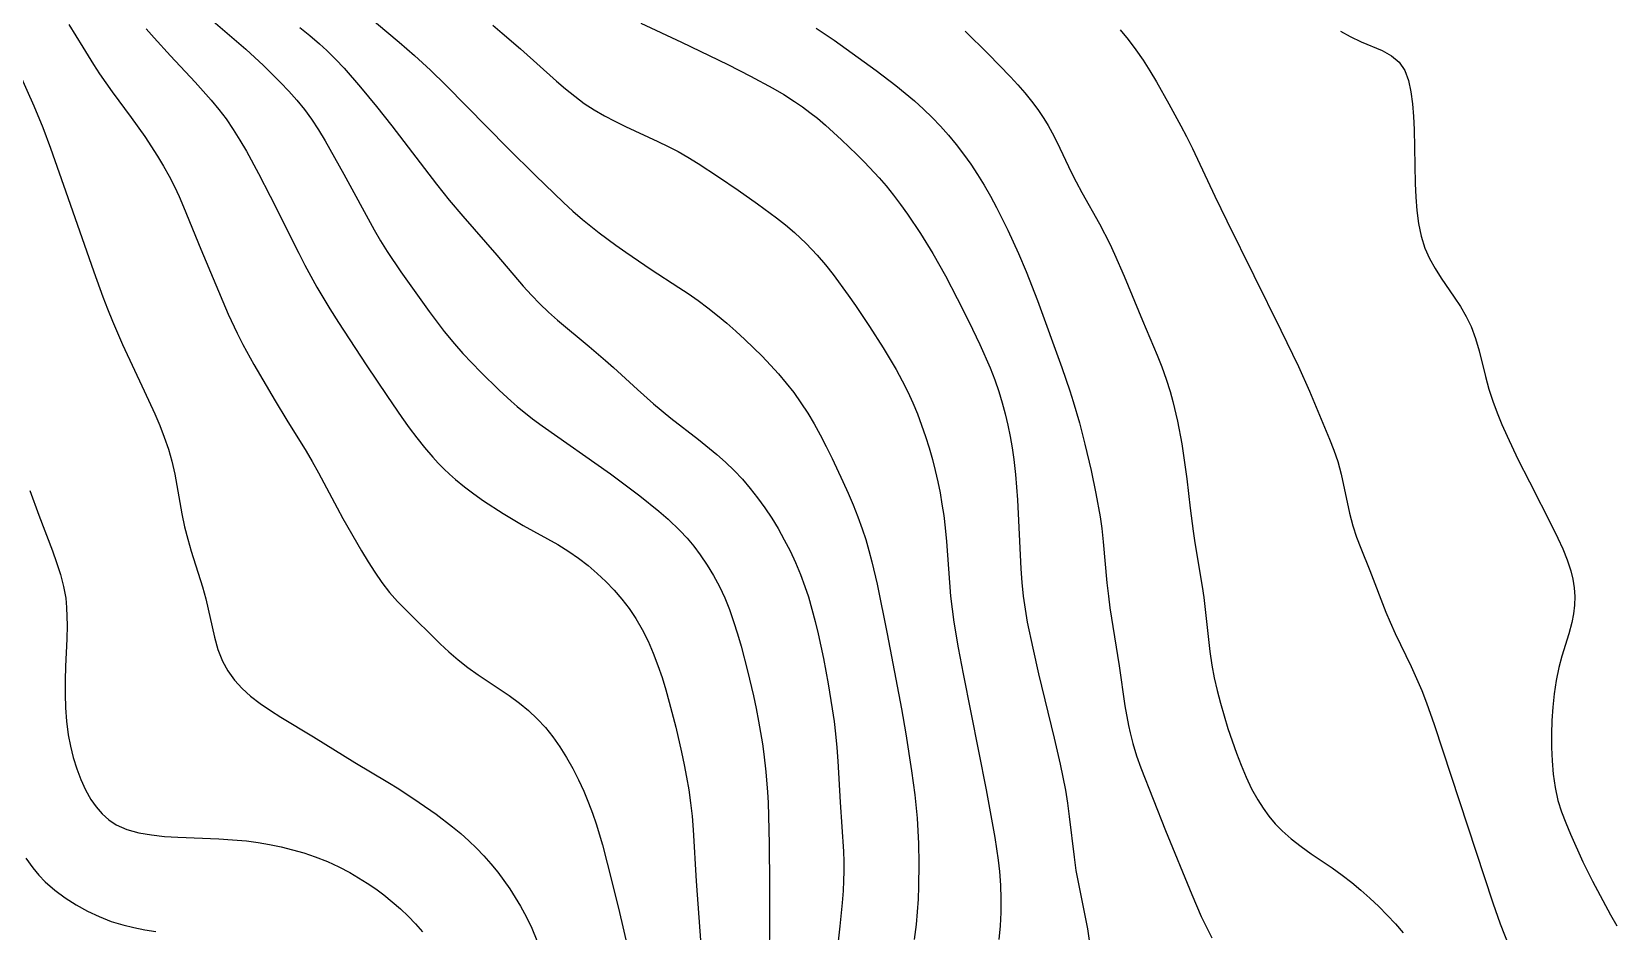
# Model space of a CAD drawing. Header units: metres. Extents: x 560466 to 562029, y 8123360 to 8125060.
# Drawn here: x 561502.1 to 561790.4, y 8124261.6 to 8124425.4 of the extents above; entities that cross this region are included whole.
import ezdxf

# ---------------------------------------------------------------- set-up
doc = ezdxf.new("R2010")
doc.units = ezdxf.units.M
doc.header["$MEASUREMENT"] = 0
doc.layers.add('Unknown_Line_Type', color=7, linetype='Continuous')

msp = doc.modelspace()

# ---------------------------------------------------------------- linework, layer by layer
at = {"layer": 'Unknown_Line_Type', "color": 18, "true_color": 0x000000}
for points in [[(561534.3, 8124428, 4135), (561541.07, 8124422.19, 4135), (561544.31, 8124419.21, 4135), (561547.42, 8124416.11, 4135), (561548.91, 8124414.51, 4135), (561550.36, 8124412.87, 4135), (561551.74, 8124411.19, 4135), (561553.04, 8124409.45, 4135), (561554.34, 8124407.51, 4135), (561555.55, 8124405.51, 4135), (561558.94, 8124399.45, 4135), (561564.46, 8124389.3, 4135), (561565.62, 8124387.29, 4135), (561566.83, 8124385.31, 4135), (561569.29, 8124381.65, 4135), (561574.48, 8124374.39, 4135), (561577.21, 8124370.79, 4135), (561579.08, 8124368.52, 4135), (561580.63, 8124366.77, 4135), (561583.86, 8124363.36, 4135), (561587.22, 8124360.07, 4135), (561589.39, 8124358.09, 4135), (561590.51, 8124357.13, 4135), (561593.33, 8124354.88, 4135), (561595.04, 8124353.6, 4135), (561607.49, 8124344.83, 4135), (561612.87, 8124340.83, 4135), (561616.34, 8124338.06, 4135), (561618.04, 8124336.58, 4135), (561620.14, 8124334.56, 4135), (561621.45, 8124333.14, 4135), (561622.7, 8124331.66, 4135), (561623.87, 8124330.11, 4135), (561625.13, 8124328.25, 4135), (561626.29, 8124326.33, 4135), (561627.35, 8124324.34, 4135), (561628.31, 8124322.3, 4135), (561629.17, 8124320.16, 4135), (561629.94, 8124317.97, 4135), (561630.64, 8124315.75, 4135), (561631.29, 8124313.5, 4135), (561632.47, 8124308.97, 4135), (561633.55, 8124304.41, 4135), (561634.04, 8124302.12, 4135), (561634.5, 8124299.82, 4135), (561635.19, 8124295.67, 4135), (561635.44, 8124293.82, 4135), (561635.79, 8124290.58, 4135), (561636.1, 8124286.88, 4135), (561636.21, 8124285.02, 4135), (561636.32, 8124282.52, 4135), (561636.43, 8124277.52, 4135), (561636.48, 8124270.01, 4135), (561636.47, 8124262.5, 4135), (561636.43, 8124257.5, 4135)], [(561562.98, 8124428.48, 4125), (561569.03, 8124423.45, 4125), (561571.82, 8124421.03, 4125), (561573.27, 8124419.71, 4125), (561574.71, 8124418.36, 4125), (561577.51, 8124415.61, 4125), (561588.83, 8124404.15, 4125), (561593.84, 8124399.16, 4125), (561598.93, 8124394.28, 4125), (561600.67, 8124392.7, 4125), (561602.43, 8124391.16, 4125), (561604.24, 8124389.68, 4125), (561605.46, 8124388.73, 4125), (561608.48, 8124386.5, 4125), (561610.28, 8124385.22, 4125), (561614.93, 8124382.07, 4125), (561619.97, 8124378.81, 4125), (561621.68, 8124377.67, 4125), (561623.49, 8124376.39, 4125), (561625.27, 8124375.07, 4125), (561627.01, 8124373.7, 4125), (561628.71, 8124372.28, 4125), (561630.37, 8124370.83, 4125), (561631.99, 8124369.34, 4125), (561635.13, 8124366.26, 4125), (561636.64, 8124364.67, 4125), (561638.12, 8124363.04, 4125), (561639.54, 8124361.37, 4125), (561640.89, 8124359.65, 4125), (561642.2, 8124357.81, 4125), (561643.44, 8124355.9, 4125), (561644.61, 8124353.96, 4125), (561645.71, 8124351.97, 4125), (561646.82, 8124349.82, 4125), (561647.88, 8124347.65, 4125), (561649.85, 8124343.44, 4125), (561650.8, 8124341.32, 4125), (561651.71, 8124339.19, 4125), (561652.57, 8124337.04, 4125), (561653.36, 8124334.86, 4125), (561654, 8124332.88, 4125), (561654.58, 8124330.88, 4125), (561655.11, 8124328.86, 4125), (561656.06, 8124324.79, 4125), (561657.89, 8124315.73, 4125), (561660.51, 8124302.06, 4125), (561661.32, 8124297.49, 4125), (561662.36, 8124290.76, 4125), (561662.94, 8124286.43, 4125), (561663.35, 8124282.19, 4125), (561663.6, 8124277.58, 4125), (561663.67, 8124273.89, 4125), (561663.62, 8124269.72, 4125), (561663.53, 8124267.42, 4125), (561663.38, 8124265.12, 4125), (561663.17, 8124262.83, 4125), (561662.81, 8124260.07, 4125)], [(561508.86, 8124426.68, 4145), (561511.36, 8124422.52, 4145), (561513.33, 8124419.38, 4145), (561514.43, 8124417.71, 4145), (561516.71, 8124414.44, 4145), (561520.21, 8124409.74, 4145), (561522.67, 8124406.27, 4145), (561524.99, 8124402.7, 4145), (561526.09, 8124400.88, 4145), (561527.13, 8124399.03, 4145), (561528.1, 8124397.15, 4145), (561528.94, 8124395.34, 4145), (561529.73, 8124393.5, 4145), (561532.87, 8124385.77, 4145), (561537.89, 8124373.95, 4145), (561539.51, 8124370.44, 4145), (561540.54, 8124368.4, 4145), (561542.53, 8124364.76, 4145), (561546.41, 8124358.14, 4145), (561548.53, 8124354.61, 4145), (561552.04, 8124348.99, 4145), (561553.17, 8124347.09, 4145), (561554.33, 8124345.01, 4145), (561557.7, 8124338.69, 4145), (561558.77, 8124336.75, 4145), (561562.17, 8124330.83, 4145), (561563.35, 8124328.86, 4145), (561564.57, 8124326.94, 4145), (561565.87, 8124325.07, 4145), (561567.25, 8124323.28, 4145), (561568.69, 8124321.64, 4145), (561570.22, 8124320.07, 4145), (561576.48, 8124313.92, 4145), (561578.07, 8124312.42, 4145), (561579.73, 8124310.99, 4145), (561581.53, 8124309.6, 4145), (561583.39, 8124308.29, 4145), (561589.08, 8124304.48, 4145), (561590.91, 8124303.13, 4145), (561592.6, 8124301.75, 4145), (561594.18, 8124300.27, 4145), (561595.65, 8124298.68, 4145), (561597.01, 8124296.99, 4145), (561598.31, 8124295.13, 4145), (561599.51, 8124293.2, 4145), (561600.62, 8124291.2, 4145), (561601.67, 8124289.15, 4145), (561602.63, 8124287.06, 4145), (561603.53, 8124284.93, 4145), (561604.23, 8124283.05, 4145), (561604.88, 8124281.14, 4145), (561606.05, 8124277.28, 4145), (561606.93, 8124273.97, 4145), (561608.94, 8124265.77, 4145), (561611.08, 8124256.64, 4145)], [(561522.92, 8124425.89, 4140), (561524.37, 8124424.23, 4140), (561527.34, 8124420.98, 4140), (561531.86, 8124416.17, 4140), (561534.78, 8124412.89, 4140), (561536.17, 8124411.21, 4140), (561537.49, 8124409.47, 4140), (561538.79, 8124407.57, 4140), (561540.01, 8124405.62, 4140), (561541.18, 8124403.63, 4140), (561543.39, 8124399.56, 4140), (561545.52, 8124395.43, 4140), (561550.74, 8124385.02, 4140), (561551.85, 8124382.87, 4140), (561554.04, 8124378.86, 4140), (561556.37, 8124374.92, 4140), (561557.95, 8124372.43, 4140), (561563.01, 8124364.69, 4140), (561566.87, 8124358.93, 4140), (561569.5, 8124355.13, 4140), (561570.84, 8124353.26, 4140), (561572.22, 8124351.43, 4140), (561573.64, 8124349.63, 4140), (561575.12, 8124347.89, 4140), (561576.11, 8124346.82, 4140), (561577.13, 8124345.78, 4140), (561578.19, 8124344.78, 4140), (561579.29, 8124343.82, 4140), (561580.93, 8124342.48, 4140), (561582.63, 8124341.2, 4140), (561584.37, 8124339.97, 4140), (561587.95, 8124337.64, 4140), (561591.63, 8124335.46, 4140), (561597.89, 8124331.98, 4140), (561599.91, 8124330.74, 4140), (561601.71, 8124329.49, 4140), (561603.44, 8124328.16, 4140), (561605.08, 8124326.73, 4140), (561606.66, 8124325.23, 4140), (561608.17, 8124323.68, 4140), (561609.59, 8124322.05, 4140), (561610.92, 8124320.33, 4140), (561612.13, 8124318.52, 4140), (561613.3, 8124316.49, 4140), (561614.35, 8124314.37, 4140), (561615.29, 8124312.2, 4140), (561616.15, 8124309.98, 4140), (561616.9, 8124307.78, 4140), (561617.58, 8124305.55, 4140), (561618.22, 8124303.3, 4140), (561619.39, 8124298.76, 4140), (561620.45, 8124294.19, 4140), (561620.93, 8124291.9, 4140), (561621.38, 8124289.6, 4140), (561621.77, 8124287.3, 4140), (561622.1, 8124284.98, 4140), (561622.36, 8124282.51, 4140), (561622.56, 8124280.02, 4140), (561623.13, 8124270.68, 4140), (561624.1, 8124257.48, 4140)], [(561550.91, 8124426.12, 4130), (561552.74, 8124424.66, 4130), (561554.52, 8124423.14, 4130), (561555.81, 8124421.95, 4130), (561557.42, 8124420.35, 4130), (561558.97, 8124418.7, 4130), (561561.97, 8124415.28, 4130), (561564.86, 8124411.75, 4130), (561567.65, 8124408.2, 4130), (561575.8, 8124397.58, 4130), (561578.14, 8124394.66, 4130), (561580.61, 8124391.75, 4130), (561586.8, 8124384.69, 4130), (561591.63, 8124379, 4130), (561593.11, 8124377.38, 4130), (561594.64, 8124375.8, 4130), (561596.24, 8124374.28, 4130), (561597.88, 8124372.81, 4130), (561603.62, 8124368.04, 4130), (561606.61, 8124365.5, 4130), (561608.08, 8124364.2, 4130), (561612.41, 8124360.21, 4130), (561615.33, 8124357.61, 4130), (561618.49, 8124355.01, 4130), (561623.55, 8124351.08, 4130), (561626.86, 8124348.39, 4130), (561628.45, 8124346.99, 4130), (561630.02, 8124345.46, 4130), (561631.53, 8124343.87, 4130), (561632.96, 8124342.21, 4130), (561634.32, 8124340.5, 4130), (561635.64, 8124338.68, 4130), (561636.88, 8124336.81, 4130), (561638.05, 8124334.89, 4130), (561639.17, 8124332.87, 4130), (561640.22, 8124330.81, 4130), (561641.19, 8124328.72, 4130), (561642.11, 8124326.55, 4130), (561642.93, 8124324.35, 4130), (561643.56, 8124322.45, 4130), (561644.21, 8124320.24, 4130), (561644.79, 8124318, 4130), (561645.33, 8124315.75, 4130), (561646.29, 8124311.21, 4130), (561647.16, 8124306.65, 4130), (561647.91, 8124302.08, 4130), (561648.23, 8124299.79, 4130), (561648.5, 8124297.49, 4130), (561648.73, 8124295.01, 4130), (561648.9, 8124292.52, 4130), (561649.32, 8124285.05, 4130), (561649.93, 8124276.07, 4130), (561650, 8124274.29, 4130), (561650.01, 8124272.51, 4130), (561649.97, 8124270.73, 4130), (561649.88, 8124268.95, 4130), (561649.7, 8124266.73, 4130), (561649.27, 8124262.5, 4130), (561648.6, 8124256.46, 4130)], [(561586.06, 8124426.52, 4120), (561587.77, 8124425.11, 4120), (561591.11, 8124422.23, 4120), (561597.66, 8124416.38, 4120), (561599.32, 8124414.96, 4120), (561601.01, 8124413.6, 4120), (561602.74, 8124412.3, 4120), (561604.53, 8124411.11, 4120), (561606.39, 8124410.03, 4120), (561608.29, 8124409.04, 4120), (561610.24, 8124408.11, 4120), (561616.15, 8124405.38, 4120), (561617.99, 8124404.47, 4120), (561619.81, 8124403.52, 4120), (561621.6, 8124402.51, 4120), (561623.49, 8124401.37, 4120), (561627.2, 8124398.95, 4120), (561630.79, 8124396.49, 4120), (561634.3, 8124394.03, 4120), (561637.74, 8124391.49, 4120), (561639.41, 8124390.18, 4120), (561641.03, 8124388.8, 4120), (561643.17, 8124386.81, 4120), (561645.17, 8124384.68, 4120), (561646.65, 8124382.93, 4120), (561648.07, 8124381.13, 4120), (561650.8, 8124377.41, 4120), (561652.12, 8124375.52, 4120), (561654.69, 8124371.68, 4120), (561657.19, 8124367.79, 4120), (561659.56, 8124363.84, 4120), (561660.67, 8124361.82, 4120), (561661.7, 8124359.78, 4120), (561662.6, 8124357.79, 4120), (561663.43, 8124355.77, 4120), (561664.19, 8124353.73, 4120), (561664.9, 8124351.66, 4120), (561665.55, 8124349.58, 4120), (561666.15, 8124347.48, 4120), (561666.66, 8124345.46, 4120), (561667.12, 8124343.42, 4120), (561667.54, 8124341.38, 4120), (561667.9, 8124339.32, 4120), (561668.21, 8124337.26, 4120), (561668.48, 8124335, 4120), (561668.71, 8124332.52, 4120), (561669.24, 8124325.06, 4120), (561669.47, 8124322.58, 4120), (561669.75, 8124320.22, 4120), (561670.08, 8124317.86, 4120), (561670.86, 8124313.15, 4120), (561671.73, 8124308.45, 4120), (561675.96, 8124287.33, 4120), (561677.54, 8124278.62, 4120), (561678.16, 8124274.49, 4120), (561678.39, 8124272.43, 4120), (561678.56, 8124269.95, 4120), (561678.64, 8124267.48, 4120), (561678.62, 8124265, 4120), (561678.5, 8124262.53, 4120), (561678.27, 8124260.07, 4120)], [(561613.06, 8124426.9, 4115), (561620.47, 8124423.43, 4115), (561628.87, 8124419.36, 4115), (561633.03, 8124417.28, 4115), (561637.11, 8124415.07, 4115), (561639.11, 8124413.9, 4115), (561641.06, 8124412.67, 4115), (561642.47, 8124411.69, 4115), (561643.85, 8124410.67, 4115), (561645.2, 8124409.6, 4115), (561646.68, 8124408.34, 4115), (561649.57, 8124405.7, 4115), (561652.4, 8124402.99, 4115), (561653.79, 8124401.61, 4115), (561656.45, 8124398.75, 4115), (561657.72, 8124397.27, 4115), (561659.06, 8124395.6, 4115), (561660.34, 8124393.89, 4115), (561661.59, 8124392.16, 4115), (561663.98, 8124388.6, 4115), (561666.24, 8124384.95, 4115), (561668.52, 8124380.89, 4115), (561670.69, 8124376.76, 4115), (561672.78, 8124372.59, 4115), (561674.79, 8124368.39, 4115), (561676.66, 8124364.15, 4115), (561677.51, 8124362, 4115), (561678.28, 8124359.82, 4115), (561678.89, 8124357.81, 4115), (561679.43, 8124355.77, 4115), (561679.91, 8124353.72, 4115), (561680.33, 8124351.65, 4115), (561680.69, 8124349.57, 4115), (561681, 8124347.48, 4115), (561681.3, 8124344.72, 4115), (561681.63, 8124340.12, 4115), (561682.25, 8124327.55, 4115), (561682.43, 8124325.07, 4115), (561682.69, 8124322.6, 4115), (561683.03, 8124320.22, 4115), (561683.44, 8124317.85, 4115), (561684.42, 8124313.14, 4115), (561685.51, 8124308.44, 4115), (561688.36, 8124296.71, 4115), (561689.44, 8124292.01, 4115), (561689.93, 8124289.65, 4115), (561690.38, 8124287.29, 4115), (561690.76, 8124284.92, 4115), (561691.09, 8124282.46, 4115), (561691.95, 8124275.08, 4115), (561692.3, 8124272.63, 4115), (561692.68, 8124270.5, 4115), (561694, 8124264.12, 4115), (561694.4, 8124262, 4115), (561694.73, 8124259.86, 4115)], [(561644.99, 8124426.02, 4110), (561648.23, 8124423.8, 4110), (561655.89, 8124418.29, 4110), (561659.51, 8124415.58, 4110), (561661.22, 8124414.19, 4110), (561662.9, 8124412.75, 4110), (561664.53, 8124411.27, 4110), (561666.11, 8124409.74, 4110), (561667.63, 8124408.15, 4110), (561669.09, 8124406.51, 4110), (561670.49, 8124404.81, 4110), (561671.84, 8124403.07, 4110), (561673.14, 8124401.24, 4110), (561674.38, 8124399.35, 4110), (561675.56, 8124397.43, 4110), (561676.72, 8124395.42, 4110), (561677.82, 8124393.37, 4110), (561679.91, 8124389.22, 4110), (561681.85, 8124384.99, 4110), (561683.23, 8124381.7, 4110), (561685.27, 8124376.4, 4110), (561689.72, 8124364.19, 4110), (561691.18, 8124359.95, 4110), (561691.79, 8124358.02, 4110), (561692.92, 8124354.15, 4110), (561693.94, 8124350.24, 4110), (561695.05, 8124345.44, 4110), (561695.93, 8124341.25, 4110), (561696.69, 8124337.04, 4110), (561697, 8124334.93, 4110), (561697.28, 8124332.46, 4110), (561697.95, 8124325.04, 4110), (561698.21, 8124322.57, 4110), (561698.49, 8124320.45, 4110), (561700.2, 8124309.91, 4110), (561701.23, 8124302.62, 4110), (561701.85, 8124299.02, 4110), (561702.15, 8124297.68, 4110), (561702.65, 8124295.76, 4110), (561703.34, 8124293.53, 4110), (561704.12, 8124291.33, 4110), (561708.64, 8124279.91, 4110), (561713.41, 8124268.26, 4110), (561715.13, 8124264.26, 4110), (561716.06, 8124262.31, 4110), (561717.07, 8124260.4, 4110)], [(561672.12, 8124425.46, 4105), (561676.3, 8124421.33, 4105), (561680.39, 8124417.13, 4105), (561681.71, 8124415.7, 4105), (561682.99, 8124414.24, 4105), (561684.21, 8124412.73, 4105), (561685.36, 8124411.18, 4105), (561686.44, 8124409.57, 4105), (561687.23, 8124408.28, 4105), (561687.98, 8124406.95, 4105), (561688.89, 8124405.19, 4105), (561691.45, 8124399.81, 4105), (561692.33, 8124398.03, 4105), (561693.36, 8124396.1, 4105), (561696.59, 8124390.36, 4105), (561698.47, 8124386.71, 4105), (561699.34, 8124384.85, 4105), (561701.07, 8124380.84, 4105), (561704.4, 8124372.75, 4105), (561707.1, 8124366.48, 4105), (561707.94, 8124364.37, 4105), (561708.76, 8124362.11, 4105), (561709.47, 8124359.82, 4105), (561709.95, 8124358.04, 4105), (561710.78, 8124354.43, 4105), (561711.57, 8124350.34, 4105), (561711.92, 8124348.21, 4105), (561712.52, 8124343.92, 4105), (561713.12, 8124338.61, 4105), (561713.66, 8124334.4, 4105), (561713.97, 8124332.29, 4105), (561715.3, 8124324.36, 4105), (561715.58, 8124322.37, 4105), (561716.67, 8124312.49, 4105), (561717.03, 8124310.04, 4105), (561717.49, 8124307.71, 4105), (561718.02, 8124305.39, 4105), (561718.63, 8124303.09, 4105), (561720, 8124298.52, 4105), (561721.54, 8124294.02, 4105), (561722.39, 8124291.81, 4105), (561723.3, 8124289.64, 4105), (561724.3, 8124287.53, 4105), (561725.41, 8124285.5, 4105), (561726.38, 8124283.98, 4105), (561727.44, 8124282.52, 4105), (561728.59, 8124281.15, 4105), (561729.84, 8124279.85, 4105), (561731.52, 8124278.38, 4105), (561733.31, 8124277.01, 4105), (561735.16, 8124275.7, 4105), (561738.96, 8124273.12, 4105), (561740.83, 8124271.78, 4105), (561742.55, 8124270.44, 4105), (561744.23, 8124269.04, 4105), (561745.87, 8124267.58, 4105), (561747.46, 8124266.08, 4105), (561749, 8124264.52, 4105), (561750.49, 8124262.92, 4105), (561751.91, 8124261.27, 4105)], [(561700.33, 8124425.72, 4100), (561701.82, 8124423.92, 4100), (561703.23, 8124422.07, 4100), (561704.54, 8124420.18, 4100), (561705.77, 8124418.23, 4100), (561706.95, 8124416.24, 4100), (561709.22, 8124412.21, 4100), (561711.4, 8124408.23, 4100), (561712.44, 8124406.26, 4100), (561713.51, 8124404.12, 4100), (561717.63, 8124395.39, 4100), (561719.77, 8124390.94, 4100), (561729.62, 8124371.03, 4100), (561732.82, 8124364.39, 4100), (561734.83, 8124359.92, 4100), (561738.51, 8124351.19, 4100), (561739.3, 8124349.16, 4100), (561739.99, 8124347.11, 4100), (561740.61, 8124344.79, 4100), (561742.11, 8124337.72, 4100), (561742.73, 8124335.4, 4100), (561743.41, 8124333.34, 4100), (561744.18, 8124331.3, 4100), (561745.82, 8124327.24, 4100), (561748.76, 8124319.69, 4100), (561749.55, 8124317.82, 4100), (561750.48, 8124315.8, 4100), (561753.39, 8124309.78, 4100), (561754.36, 8124307.6, 4100), (561755.29, 8124305.4, 4100), (561756.16, 8124303.18, 4100), (561757.56, 8124299.23, 4100), (561768.22, 8124266.75, 4100), (561769.58, 8124262.95, 4100), (561772.99, 8124254.32, 4100)], [(561740.51, 8124425.46, 4095), (561742.25, 8124424.47, 4095), (561744.25, 8124423.54, 4095), (561748.11, 8124421.92, 4095), (561749.8, 8124420.99, 4095), (561751.19, 8124419.81, 4095), (561752.19, 8124418.28, 4095), (561752.87, 8124416.46, 4095), (561753.33, 8124414.42, 4095), (561753.62, 8124412.23, 4095), (561753.79, 8124409.92, 4095), (561753.89, 8124407.54, 4095), (561754.09, 8124397.7, 4095), (561754.2, 8124395.25, 4095), (561754.4, 8124392.82, 4095), (561754.71, 8124390.45, 4095), (561755.19, 8124388.14, 4095), (561755.89, 8124385.92, 4095), (561756.73, 8124384.05, 4095), (561757.73, 8124382.25, 4095), (561758.85, 8124380.5, 4095), (561761.19, 8124377.04, 4095), (561762.33, 8124375.3, 4095), (561763.38, 8124373.51, 4095), (561764.29, 8124371.67, 4095), (561765.11, 8124369.49, 4095), (561765.76, 8124367.23, 4095), (561766.89, 8124362.59, 4095), (561767.52, 8124360.26, 4095), (561768.22, 8124358.11, 4095), (561769.02, 8124355.98, 4095), (561769.9, 8124353.85, 4095), (561770.83, 8124351.74, 4095), (561772.82, 8124347.55, 4095), (561774.9, 8124343.38, 4095), (561779.11, 8124335.13, 4095), (561780.09, 8124333.16, 4095), (561781, 8124331.19, 4095), (561781.81, 8124329.2, 4095), (561782.47, 8124327.2, 4095), (561782.83, 8124325.65, 4095), (561783.07, 8124324.08, 4095), (561783.16, 8124322.51, 4095), (561783.11, 8124320.93, 4095), (561782.93, 8124319.36, 4095), (561782.63, 8124317.79, 4095), (561782.1, 8124315.75, 4095), (561780.84, 8124311.66, 4095), (561780.27, 8124309.58, 4095), (561779.78, 8124307.22, 4095), (561779.42, 8124304.82, 4095), (561779.17, 8124302.39, 4095), (561779.02, 8124299.94, 4095), (561778.94, 8124297.48, 4095), (561778.95, 8124295.02, 4095), (561779.05, 8124292.58, 4095), (561779.25, 8124290.15, 4095), (561779.59, 8124287.75, 4095), (561780.11, 8124285.4, 4095), (561780.75, 8124283.33, 4095), (561781.52, 8124281.29, 4095), (561782.38, 8124279.27, 4095), (561784.66, 8124274.19, 4095), (561786.38, 8124270.7, 4095), (561789.67, 8124264.59, 4095), (561790.86, 8124262.54, 4095)], [(561499.66, 8124418.12, 4150), (561502.44, 8124411.88, 4150), (561504.07, 8124407.92, 4150), (561505.47, 8124404.14, 4150), (561508.68, 8124395.19, 4150), (561513.38, 8124381.61, 4150), (561515.01, 8124377.11, 4150), (561515.87, 8124374.88, 4150), (561516.76, 8124372.66, 4150), (561518.63, 8124368.4, 4150), (561522.58, 8124359.98, 4150), (561524.49, 8124355.77, 4150), (561525.39, 8124353.65, 4150), (561526.23, 8124351.51, 4150), (561526.98, 8124349.36, 4150), (561527.62, 8124347.18, 4150), (561528.17, 8124344.8, 4150), (561529.44, 8124337.58, 4150), (561529.93, 8124335.19, 4150), (561530.5, 8124332.98, 4150), (561531.14, 8124330.8, 4150), (561533.17, 8124324.28, 4150), (561533.77, 8124322.1, 4150), (561535.35, 8124315.1, 4150), (561535.99, 8124312.86, 4150), (561536.83, 8124310.74, 4150), (561537.81, 8124308.96, 4150), (561539, 8124307.3, 4150), (561540.39, 8124305.78, 4150), (561541.94, 8124304.38, 4150), (561543.69, 8124303.03, 4150), (561545.55, 8124301.77, 4150), (561547.47, 8124300.56, 4150), (561553.41, 8124297, 4150), (561560.96, 8124292.3, 4150), (561566.97, 8124288.71, 4150), (561568.96, 8124287.49, 4150), (561572.67, 8124285.04, 4150), (561575.74, 8124282.87, 4150), (561578.72, 8124280.6, 4150), (561580.23, 8124279.35, 4150), (561581.69, 8124278.05, 4150), (561583.1, 8124276.69, 4150), (561584.45, 8124275.28, 4150), (561585.74, 8124273.82, 4150), (561586.97, 8124272.31, 4150), (561588.08, 8124270.82, 4150), (561589.15, 8124269.3, 4150), (561590.16, 8124267.74, 4150), (561591.11, 8124266.14, 4150), (561592.19, 8124264.16, 4150), (561593.18, 8124262.12, 4150), (561594.12, 8124259.9, 4150)], [(561501.74, 8124341.85, 4155), (561503.37, 8124337.36, 4155), (561505.84, 8124330.84, 4155), (561506.6, 8124328.69, 4155), (561507.29, 8124326.54, 4155), (561507.86, 8124324.37, 4155), (561508.26, 8124322.19, 4155), (561508.42, 8124320.55, 4155), (561508.49, 8124318.9, 4155), (561508.51, 8124317.23, 4155), (561508.46, 8124314.79, 4155), (561508.25, 8124309.77, 4155), (561508.19, 8124307.27, 4155), (561508.18, 8124304.77, 4155), (561508.25, 8124302.28, 4155), (561508.42, 8124299.81, 4155), (561508.73, 8124297.36, 4155), (561509.13, 8124295.25, 4155), (561509.65, 8124293.18, 4155), (561510.28, 8124291.16, 4155), (561511.02, 8124289.2, 4155), (561511.87, 8124287.34, 4155), (561512.87, 8124285.59, 4155), (561513.84, 8124284.22, 4155), (561514.92, 8124282.97, 4155), (561516.13, 8124281.88, 4155), (561517.46, 8124280.98, 4155), (561519.43, 8124280.09, 4155), (561521.58, 8124279.49, 4155), (561523.87, 8124279.1, 4155), (561526.24, 8124278.85, 4155), (561528.68, 8124278.69, 4155), (561536.16, 8124278.39, 4155), (561538.67, 8124278.24, 4155), (561541.17, 8124278.01, 4155), (561543.3, 8124277.73, 4155), (561545.42, 8124277.36, 4155), (561547.53, 8124276.92, 4155), (561549.61, 8124276.41, 4155), (561551.67, 8124275.83, 4155), (561553.7, 8124275.15, 4155), (561555.94, 8124274.27, 4155), (561558, 8124273.32, 4155), (561560.01, 8124272.27, 4155), (561561.62, 8124271.33, 4155), (561563.2, 8124270.34, 4155), (561564.74, 8124269.28, 4155), (561566.24, 8124268.18, 4155), (561567.76, 8124266.95, 4155), (561569.23, 8124265.67, 4155), (561570.65, 8124264.32, 4155), (561572, 8124262.91, 4155), (561573.29, 8124261.44, 4155)], [(561501.02, 8124274.88, 4160), (561502.26, 8124273.12, 4160), (561503.34, 8124271.81, 4160), (561504.52, 8124270.6, 4160), (561506.28, 8124269.07, 4160), (561508.16, 8124267.67, 4160), (561510.14, 8124266.4, 4160), (561512.21, 8124265.25, 4160), (561514.34, 8124264.24, 4160), (561516.54, 8124263.37, 4160), (561518.66, 8124262.72, 4160), (561520.65, 8124262.23, 4160), (561522.67, 8124261.83, 4160), (561524.7, 8124261.53, 4160)]]:
    msp.add_polyline3d(points, dxfattribs=at)

doc.saveas('drawing.dxf')
